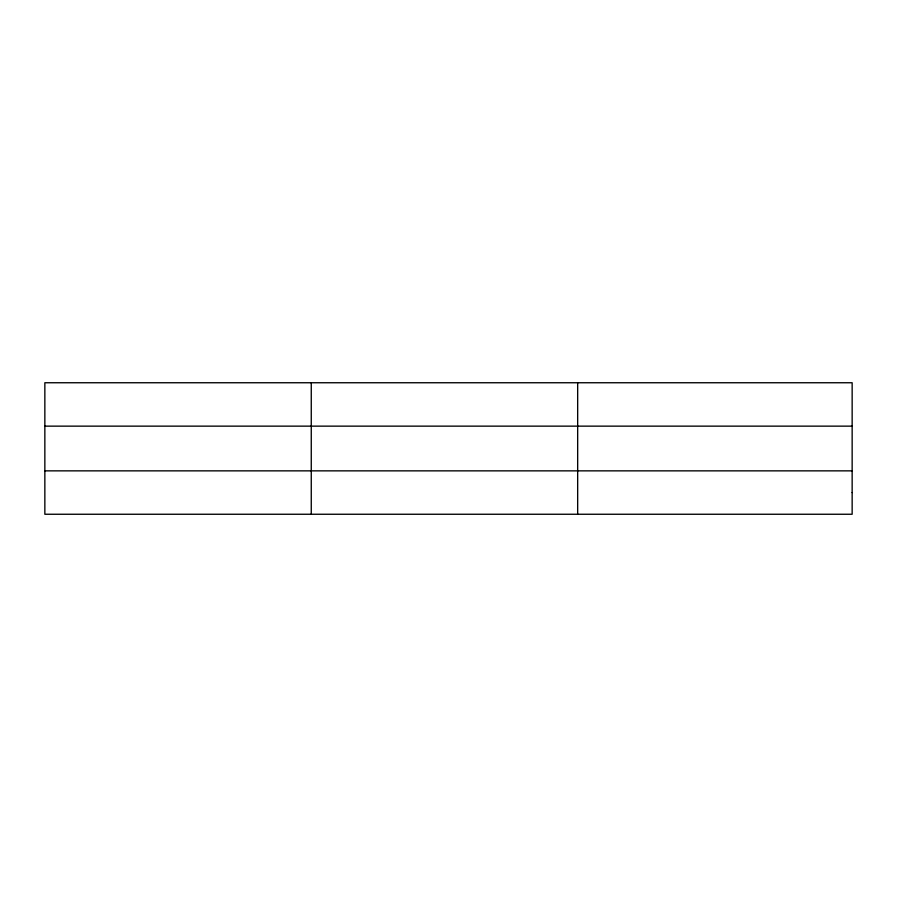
<?xml version="1.0" encoding="UTF-8"?>
<svg xmlns="http://www.w3.org/2000/svg" width="897" height="897" viewBox="0 0 897 897"><rect width="100%" height="100%" fill="white"/><g stroke="black" fill="none" stroke-linecap="round" stroke-linejoin="round"><path stroke-width="1.35" d="M311.259 382.75L311.259 514.25M577.668 382.75L577.668 514.25M44.85 426.142L852.15 426.142M44.85 470.858L852.15 470.858M852.15 492.554L852.15 514.25L44.85 514.25L44.85 382.75L852.15 382.75L852.15 492.554"/></g></svg>
